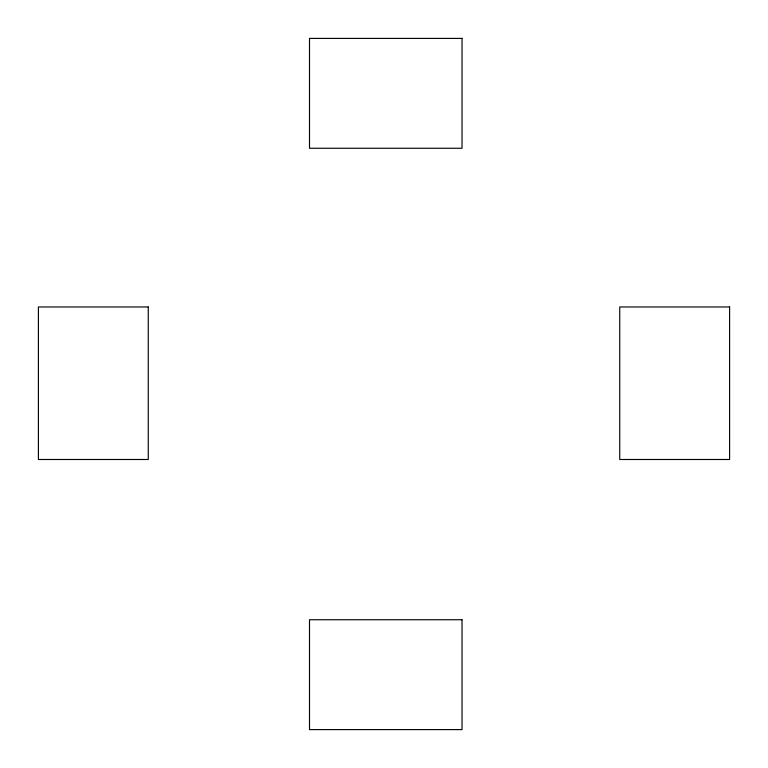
<?xml version="1.0" encoding="UTF-8"?>
<svg xmlns="http://www.w3.org/2000/svg" width="768" height="768" viewBox="0 0 768 768"><rect width="100%" height="100%" fill="white"/><g stroke="black" fill="none" stroke-linecap="round" stroke-linejoin="round"><path stroke-width="1.15" d="M462.029 38.4L309.504 38.4L309.504 148.262L462.029 148.262L462.029 38.4M148.262 306.96L38.4 306.96L38.4 459.494L148.262 459.494L148.262 306.96M729.6 306.96L619.738 306.96L619.738 459.494L729.6 459.494L729.6 306.96M462.029 619.738L309.504 619.738L309.504 729.6L462.029 729.6L462.029 619.738"/></g></svg>
